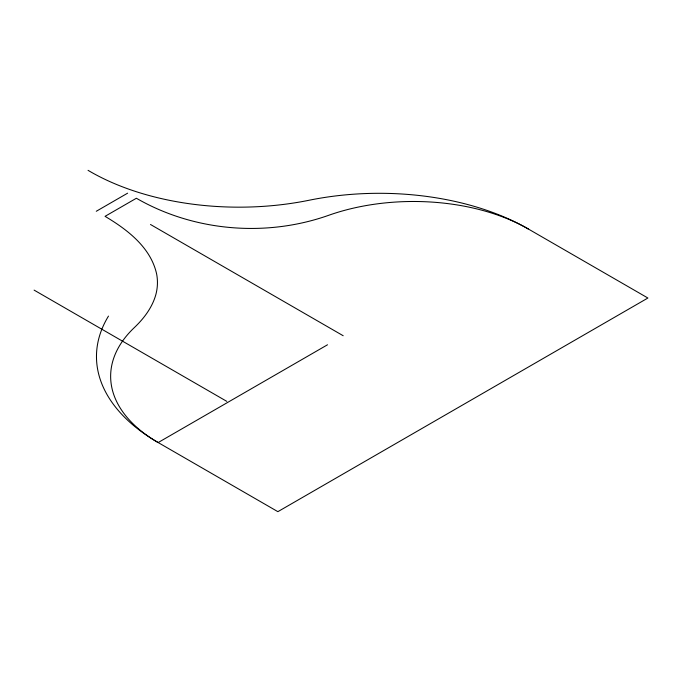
<?xml version="1.0" encoding="UTF-8"?>
<svg xmlns="http://www.w3.org/2000/svg" width="682" height="682" viewBox="0 0 682 682"><rect width="100%" height="100%" fill="white"/><g stroke="black" fill="none" stroke-linecap="round" stroke-linejoin="round"><path stroke-width="1.02" d="M96.273 211.275L127.611 193.185M327.513 344.777L158.164 442.55A210.619 121.601 0 0 1 108.481 316.098M528.192 228.913L647.9 298.025L277.872 511.662L158.164 442.55A162.222 93.656 0 0 1 134.516 327.42C143.825 318.554 151.89 307.932 155.607 295.468A136.929 79.052 0 0 0 156.63 273.985C150.756 247.336 127.253 229.553 105.045 216.339L136.383 198.249C194.029 231.513 266.168 237.455 328.784 215.265A162.222 93.656 0 0 1 528.192 228.913A210.619 121.601 0 0 0 309.168 200.235A210.619 121.601 0 0 1 89.973 171.455L88.046 170.338M150.492 224.489L343.182 335.732M34.1 290.114L226.782 401.357"/></g></svg>
